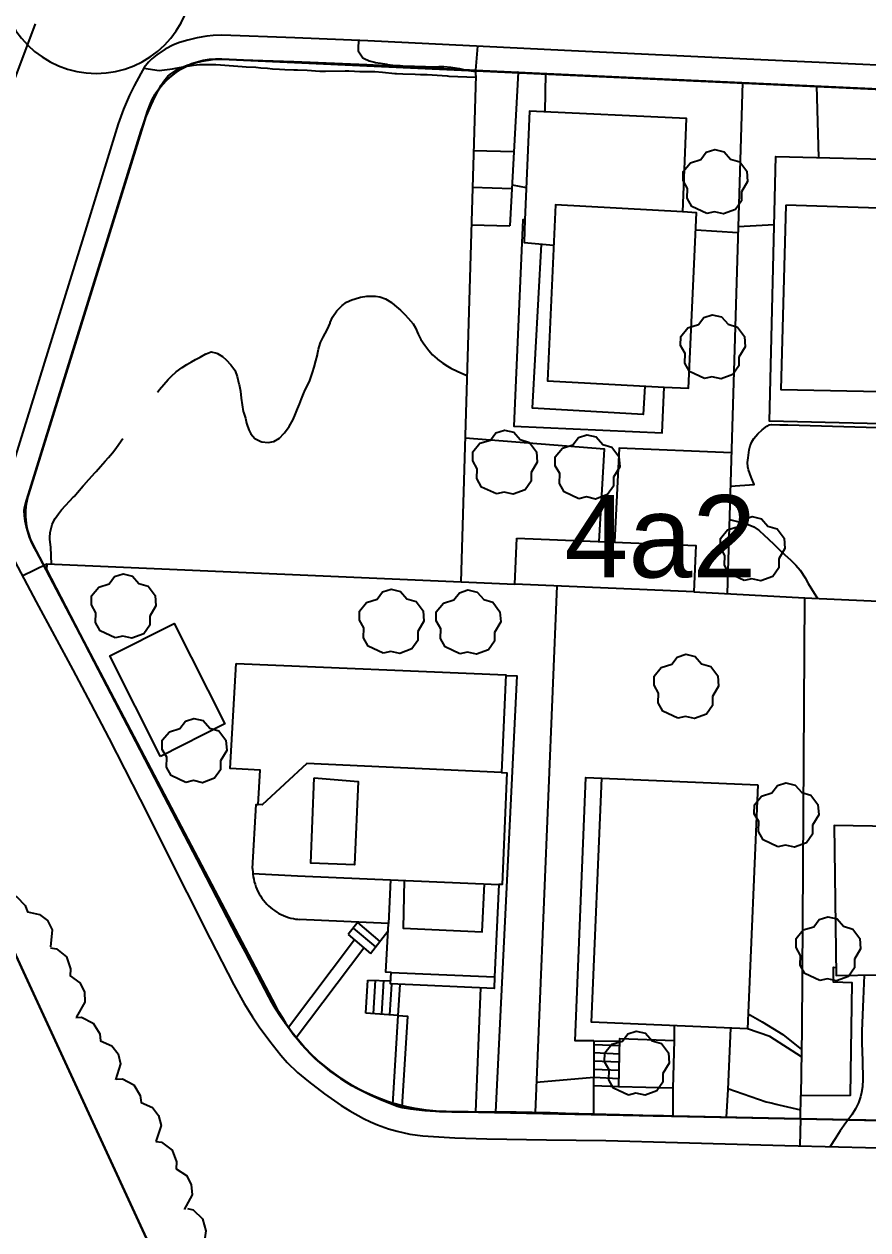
# Model space of a CAD drawing. Extents: x 483350 to 484165, y 4631134 to 4631561.
# Drawn here: x 483890.3 to 483941.6, y 4631381.8 to 4631455.1 of the extents above; entities that cross this region are included whole.
import ezdxf

# ---------------------------------------------------------------- set-up
doc = ezdxf.new("R2010")
doc.units = 0
doc.header["$MEASUREMENT"] = 0
for name, color, linetype, plot in [('1000_corbes', 35, 'Continuous', False), ('1000_corbes mestres', 37, 'Continuous', False), ('_arees', 31, 'Continuous', False)]:
    doc.layers.add(name, color=color, linetype=linetype, plot=plot)
doc.layers.add('_POUM POLIGON', color=5, linetype='Continuous', lineweight=30)
for name, color, linetype in [('_txt claus 1000', 255, 'Continuous'), ('camins', 252, 'Continuous'), ('edificació', 252, 'Continuous'), ('illes', 252, 'Continuous'), ('parcel.les', 252, 'Continuous'), ('voreres', 252, 'Continuous')]:
    doc.layers.add(name, color=color, linetype=linetype)
doc.layers.add('vegetació_ boscos', color=7, linetype='Continuous', true_color=0x8bb078)
doc.layers.add('vegetació_arbres', color=7, linetype='Continuous', true_color=0x8bb078)
doc.styles.add('1000SW50', font='swissl.ttf', dxfattribs={"height": 5})

msp = doc.modelspace()

# ---------------------------------------------------------------- linework, layer by layer
at = {"layer": '1000_corbes', "flags": 128}
for points in [[(483910.624, 4631454.078), (483910.607, 4631453.614), (483910.614, 4631453.446), (483910.887, 4631453.034), (483910.964, 4631452.983), (483911.282, 4631452.834), (483911.602, 4631452.762), (483911.653, 4631452.75), (483911.968, 4631452.696), (483912.338, 4631452.635), (483912.391, 4631452.625), (483912.707, 4631452.585), (483913.1, 4631452.557), (483913.159, 4631452.554), (483913.506, 4631452.527), (483913.959, 4631452.51), (483914.017, 4631452.509), (483914.354, 4631452.501), (483914.692, 4631452.493), (483915.084, 4631452.487), (483915.498, 4631452.494), (483915.813, 4631452.492), (483916.228, 4631452.466), (483916.36, 4631452.444), (483916.757, 4631452.383), (483917.171, 4631452.284), (483917.753, 4631452.205)], [(483910.624, 4631454.078), (483910.607, 4631453.614), (483910.614, 4631453.446), (483910.887, 4631453.034), (483910.964, 4631452.983), (483911.282, 4631452.834), (483911.602, 4631452.762), (483911.653, 4631452.75), (483911.968, 4631452.696), (483912.338, 4631452.635), (483912.391, 4631452.625), (483912.707, 4631452.585), (483913.1, 4631452.557), (483913.159, 4631452.554), (483913.506, 4631452.527), (483913.959, 4631452.51), (483914.017, 4631452.509), (483914.354, 4631452.501), (483914.692, 4631452.493), (483915.084, 4631452.487), (483915.498, 4631452.494), (483915.813, 4631452.492), (483916.228, 4631452.466), (483916.36, 4631452.444), (483916.757, 4631452.383), (483917.171, 4631452.284), (483917.753, 4631452.205)], [(483897.594, 4631452.404), (483898.52, 4631452.25), (483899.335, 4631452.354), (483899.424, 4631452.376), (483899.974, 4631452.478), (483900.599, 4631452.583), (483900.978, 4631452.624), (483901.953, 4631452.623), (483902.25, 4631452.609), (483902.761, 4631452.563), (483903.567, 4631452.497), (483903.806, 4631452.486), (483904.384, 4631452.456), (483904.698, 4631452.423), (483905.101, 4631452.389), (483905.406, 4631452.356), (483905.828, 4631452.329), (483906.15, 4631452.308), (483906.695, 4631452.288), (483906.926, 4631452.287), (483907.506, 4631452.277), (483908.281, 4631452.222), (483908.612, 4631452.214), (483909.823, 4631452.241), (483910.046, 4631452.231), (483910.378, 4631452.212), (483910.708, 4631452.201), (483911.496, 4631452.198), (483911.613, 4631452.193), (483912.082, 4631452.158), (483912.835, 4631452.083), (483912.93, 4631452.078), (483913.324, 4631452.058), (483914.074, 4631452.03), (483914.393, 4631452.023), (483914.786, 4631452.02), (483916.018, 4631451.924), (483916.108, 4631451.916), (483917.742, 4631451.853)], [(483897.594, 4631452.404), (483898.52, 4631452.25), (483899.335, 4631452.354), (483899.424, 4631452.376), (483899.974, 4631452.478), (483900.599, 4631452.583), (483900.978, 4631452.624), (483901.953, 4631452.623), (483902.25, 4631452.609), (483902.761, 4631452.563), (483903.567, 4631452.497), (483903.806, 4631452.486), (483904.384, 4631452.456), (483904.698, 4631452.423), (483905.101, 4631452.389), (483905.406, 4631452.356), (483905.828, 4631452.329), (483906.15, 4631452.308), (483906.695, 4631452.288), (483906.926, 4631452.287), (483907.506, 4631452.277), (483908.281, 4631452.222), (483908.612, 4631452.214), (483909.823, 4631452.241), (483910.046, 4631452.231), (483910.378, 4631452.212), (483910.708, 4631452.201), (483911.496, 4631452.198), (483911.613, 4631452.193), (483912.082, 4631452.158), (483912.835, 4631452.083), (483912.93, 4631452.078), (483913.324, 4631452.058), (483914.074, 4631452.03), (483914.393, 4631452.023), (483914.786, 4631452.02), (483916.018, 4631451.924), (483916.108, 4631451.916), (483917.742, 4631451.853)], [(483919.953, 4631445.308), (483920.814, 4631445.154)], [(483919.953, 4631445.308), (483920.814, 4631445.154)], [(483933.684, 4631442.779), (483935.869, 4631442.908)], [(483933.684, 4631442.779), (483935.869, 4631442.908)], [(483933.151, 4631424.987), (483934.182, 4631424.732), (483934.634, 4631424.54), (483934.901, 4631424.353), (483934.95, 4631424.309), (483935.254, 4631424.033), (483935.503, 4631423.808), (483935.876, 4631423.46), (483936.027, 4631423.302), (483936.245, 4631423.084), (483936.497, 4631422.868), (483936.89, 4631422.509), (483937.127, 4631422.274), (483937.178, 4631422.22), (483937.44, 4631421.909), (483937.744, 4631421.449), (483937.929, 4631421.105), (483938.492, 4631420.193)], [(483933.151, 4631424.987), (483934.182, 4631424.732), (483934.634, 4631424.54), (483934.901, 4631424.353), (483934.95, 4631424.309), (483935.254, 4631424.033), (483935.503, 4631423.808), (483935.876, 4631423.46), (483936.027, 4631423.302), (483936.245, 4631423.084), (483936.497, 4631422.868), (483936.89, 4631422.509), (483937.127, 4631422.274), (483937.178, 4631422.22), (483937.44, 4631421.909), (483937.744, 4631421.449), (483937.929, 4631421.105), (483938.492, 4631420.193)], [(483933.061, 4631390.437), (483935.375, 4631389.617), (483935.686, 4631389.547), (483935.988, 4631389.477), (483936.163, 4631389.438), (483937.469, 4631389.131)], [(483933.061, 4631390.437), (483935.375, 4631389.617), (483935.686, 4631389.547), (483935.988, 4631389.477), (483936.163, 4631389.438), (483937.469, 4631389.131)]]:
    msp.add_lwpolyline(points, dxfattribs=at)
at = {"layer": '1000_corbes mestres', "flags": 128}
for points in [[(483908.895, 4631436.911), (483908.911, 4631436.959), (483909.056, 4631437.278), (483909.315, 4631437.653), (483909.354, 4631437.696), (483909.638, 4631437.984), (483909.895, 4631438.178), (483910.212, 4631438.326), (483910.415, 4631438.39), (483910.746, 4631438.48), (483911.122, 4631438.545), (483911.176, 4631438.553), (483911.65, 4631438.548), (483911.915, 4631438.504), (483912.271, 4631438.383), (483912.622, 4631438.166), (483912.665, 4631438.133), (483912.941, 4631437.908), (483913.175, 4631437.698), (483913.464, 4631437.421), (483913.637, 4631437.219), (483913.944, 4631436.876), (483914.094, 4631436.617), (483914.258, 4631436.246), (483914.414, 4631435.915), (483914.65, 4631435.573), (483914.843, 4631435.327), (483914.893, 4631435.252), (483915.115, 4631434.99), (483915.402, 4631434.735), (483915.442, 4631434.701), (483915.739, 4631434.485), (483916.025, 4631434.308), (483916.241, 4631434.184), (483916.627, 4631433.997), (483917.207, 4631433.733)], [(483908.895, 4631436.911), (483908.911, 4631436.959), (483909.056, 4631437.278), (483909.315, 4631437.653), (483909.354, 4631437.696), (483909.638, 4631437.984), (483909.895, 4631438.178), (483910.212, 4631438.326), (483910.415, 4631438.39), (483910.746, 4631438.48), (483911.122, 4631438.545), (483911.176, 4631438.553), (483911.65, 4631438.548), (483911.915, 4631438.504), (483912.271, 4631438.383), (483912.622, 4631438.166), (483912.665, 4631438.133), (483912.941, 4631437.908), (483913.175, 4631437.698), (483913.464, 4631437.421), (483913.637, 4631437.219), (483913.944, 4631436.876), (483914.094, 4631436.617), (483914.258, 4631436.246), (483914.414, 4631435.915), (483914.65, 4631435.573), (483914.843, 4631435.327), (483914.893, 4631435.252), (483915.115, 4631434.99), (483915.402, 4631434.735), (483915.442, 4631434.701), (483915.739, 4631434.485), (483916.025, 4631434.308), (483916.241, 4631434.184), (483916.627, 4631433.997), (483917.207, 4631433.733)], [(483898.41, 4631432.728), (483898.536, 4631432.882), (483898.803, 4631433.188), (483899.074, 4631433.482), (483899.262, 4631433.682), (483899.545, 4631433.96), (483899.909, 4631434.221), (483900.2, 4631434.407), (483900.481, 4631434.57), (483900.728, 4631434.703), (483901.012, 4631434.851), (483901.354, 4631435.043), (483901.374, 4631435.056), (483901.673, 4631435.171), (483902.016, 4631435.085), (483902.053, 4631435.072), (483902.36, 4631434.884), (483902.589, 4631434.678), (483902.867, 4631434.386), (483903.108, 4631434.059), (483903.133, 4631434.018), (483903.266, 4631433.672), (483903.362, 4631433.235), (483903.373, 4631433.175), (483903.454, 4631432.781), (483903.495, 4631432.352), (483903.627, 4631431.541), (483903.642, 4631431.496), (483903.763, 4631431.136), (483903.833, 4631430.829), (483903.844, 4631430.781), (483903.968, 4631430.429), (483904.077, 4631430.186), (483904.332, 4631429.9), (483904.698, 4631429.724), (483904.749, 4631429.71), (483905.133, 4631429.66), (483905.492, 4631429.73), (483905.826, 4631429.93), (483906.1, 4631430.205), (483906.136, 4631430.248), (483906.405, 4631430.628), (483906.648, 4631431.068), (483906.804, 4631431.396), (483906.929, 4631431.703), (483907.044, 4631431.992), (483907.165, 4631432.317), (483907.328, 4631432.722), (483907.348, 4631432.769), (483907.498, 4631433.094), (483907.644, 4631433.364), (483907.74, 4631433.614), (483907.83, 4631433.917), (483907.928, 4631434.244), (483908.038, 4631434.626), (483908.126, 4631434.978), (483908.135, 4631435.021), (483908.195, 4631435.324), (483908.288, 4631435.666), (483908.317, 4631435.737), (483908.471, 4631436.055), (483908.595, 4631436.273), (483908.744, 4631436.537), (483908.895, 4631436.911)], [(483898.41, 4631432.728), (483898.536, 4631432.882), (483898.803, 4631433.188), (483899.074, 4631433.482), (483899.262, 4631433.682), (483899.545, 4631433.96), (483899.909, 4631434.221), (483900.2, 4631434.407), (483900.481, 4631434.57), (483900.728, 4631434.703), (483901.012, 4631434.851), (483901.354, 4631435.043), (483901.374, 4631435.056), (483901.673, 4631435.171), (483902.016, 4631435.085), (483902.053, 4631435.072), (483902.36, 4631434.884), (483902.589, 4631434.678), (483902.867, 4631434.386), (483903.108, 4631434.059), (483903.133, 4631434.018), (483903.266, 4631433.672), (483903.362, 4631433.235), (483903.373, 4631433.175), (483903.454, 4631432.781), (483903.495, 4631432.352), (483903.627, 4631431.541), (483903.642, 4631431.496), (483903.763, 4631431.136), (483903.833, 4631430.829), (483903.844, 4631430.781), (483903.968, 4631430.429), (483904.077, 4631430.186), (483904.332, 4631429.9), (483904.698, 4631429.724), (483904.749, 4631429.71), (483905.133, 4631429.66), (483905.492, 4631429.73), (483905.826, 4631429.93), (483906.1, 4631430.205), (483906.136, 4631430.248), (483906.405, 4631430.628), (483906.648, 4631431.068), (483906.804, 4631431.396), (483906.929, 4631431.703), (483907.044, 4631431.992), (483907.165, 4631432.317), (483907.328, 4631432.722), (483907.348, 4631432.769), (483907.498, 4631433.094), (483907.644, 4631433.364), (483907.74, 4631433.614), (483907.83, 4631433.917), (483907.928, 4631434.244), (483908.038, 4631434.626), (483908.126, 4631434.978), (483908.135, 4631435.021), (483908.195, 4631435.324), (483908.288, 4631435.666), (483908.317, 4631435.737), (483908.471, 4631436.055), (483908.595, 4631436.273), (483908.744, 4631436.537), (483908.895, 4631436.911)], [(483891.979, 4631422.275), (483891.936, 4631423.304), (483891.886, 4631423.775), (483891.88, 4631423.885), (483891.9, 4631424.203), (483892.011, 4631424.687), (483892.032, 4631424.741), (483892.195, 4631425.047), (483892.398, 4631425.327), (483892.595, 4631425.578), (483892.83, 4631425.839), (483893.096, 4631426.114), (483893.303, 4631426.334), (483893.352, 4631426.386), (483893.561, 4631426.618), (483893.904, 4631427.026), (483893.94, 4631427.069), (483894.246, 4631427.415), (483894.637, 4631427.846), (483894.694, 4631427.91), (483894.96, 4631428.208), (483895.234, 4631428.519), (483895.441, 4631428.76), (483895.675, 4631429.034), (483895.88, 4631429.289), (483896.072, 4631429.559), (483896.316, 4631429.904)], [(483891.979, 4631422.275), (483891.936, 4631423.304), (483891.886, 4631423.775), (483891.88, 4631423.885), (483891.9, 4631424.203), (483892.011, 4631424.687), (483892.032, 4631424.741), (483892.195, 4631425.047), (483892.398, 4631425.327), (483892.595, 4631425.578), (483892.83, 4631425.839), (483893.096, 4631426.114), (483893.303, 4631426.334), (483893.352, 4631426.386), (483893.561, 4631426.618), (483893.904, 4631427.026), (483893.94, 4631427.069), (483894.246, 4631427.415), (483894.637, 4631427.846), (483894.694, 4631427.91), (483894.96, 4631428.208), (483895.234, 4631428.519), (483895.441, 4631428.76), (483895.675, 4631429.034), (483895.88, 4631429.289), (483896.072, 4631429.559), (483896.316, 4631429.904)], [(483921.427, 4631390.82), (483924.909, 4631391.117)], [(483921.427, 4631390.82), (483924.909, 4631391.117)]]:
    msp.add_lwpolyline(points, dxfattribs=at)
at = {"layer": '_arees'}
msp.add_lwpolyline([(483894.692, 4631463.821, 1), (483894.692, 4631452.079, 1)], format="xyb", close=True, dxfattribs=at)
at = {"layer": '_POUM POLIGON'}
for p, q in [((483902.32, 4631452.95), (484007.004, 4631448.142)), ((483890.578, 4631426.509), (483897.817, 4631449.791)), ((483905.576, 4631395.441), (483890.856, 4631423.461)), ((483995.09, 4631387.41), (483915.951, 4631389.024))]:
    msp.add_line(p, q, dxfattribs=at)
at = {"layer": '_POUM POLIGON', "linetype": 'Continuous'}
msp.add_lwpolyline([(483853.824, 4631376.704), (483864.861, 4631389.282), (483881.889, 4631409.406), (483884.973, 4631408.967), (483901.241, 4631373.773)], dxfattribs=at)
at = {"layer": '_POUM POLIGON'}
for centre, radius, start, end in [((483902.114, 4631448.455), 4.5, 87.37015, 162.72786), ((483894.397, 4631425.322), 4, 162.72786, 207.71424), ((483916.199, 4631401.022), 12, 207.71424, 268.81394)]:
    msp.add_arc(centre, radius, start, end, dxfattribs=at)
at = {"layer": 'camins', "flags": 128}
msp.add_lwpolyline([(483941.338, 4631397.309), (483941.278, 4631395.85), (483941.199, 4631393.94), (483941.195, 4631393.209), (483941.24, 4631392.105), (483941.262, 4631391.002), (483941.234, 4631390.535), (483941.182, 4631390.185), (483941.122, 4631389.926), (483940.994, 4631389.547), (483940.813, 4631389.184), (483940.586, 4631388.836), (483940.227, 4631388.348), (483939.88, 4631387.855), (483939.574, 4631387.376), (483939.269, 4631386.898)], dxfattribs=at)
msp.add_lwpolyline([(483941.338, 4631397.309), (483941.278, 4631395.85), (483941.199, 4631393.94), (483941.195, 4631393.209), (483941.24, 4631392.105), (483941.262, 4631391.002), (483941.234, 4631390.535), (483941.182, 4631390.185), (483941.122, 4631389.926), (483940.994, 4631389.547), (483940.813, 4631389.184), (483940.586, 4631388.836), (483940.227, 4631388.348), (483939.88, 4631387.855), (483939.574, 4631387.376), (483939.269, 4631386.898)], dxfattribs=at)
at = {"layer": 'edificació', "flags": 128}
for points in [[(483920.735, 4631443.191), (483920.615, 4631443.194), (483920.063, 4631430.651), (483929.063, 4631430.255), (483929.185, 4631433.021), (483930.666, 4631432.956), (483931.158, 4631443.616), (483930.32, 4631443.663), (483930.553, 4631449.334), (483921.002, 4631449.796), (483920.735, 4631443.191)], [(483920.735, 4631443.191), (483920.615, 4631443.194), (483920.063, 4631430.651), (483929.063, 4631430.255), (483929.185, 4631433.021), (483930.666, 4631432.956), (483931.158, 4631443.616), (483930.32, 4631443.663), (483930.553, 4631449.334), (483921.002, 4631449.796), (483920.735, 4631443.191)], [(483947.74, 4631443.663), (483947.441, 4631430.681), (483935.594, 4631430.954), (483935.964, 4631447.027), (483943.354, 4631446.857), (483943.301, 4631444.571), (483945.494, 4631444.52), (483945.475, 4631443.716), (483947.74, 4631443.663)], [(483947.74, 4631443.663), (483947.441, 4631430.681), (483935.594, 4631430.954), (483935.964, 4631447.027), (483943.354, 4631446.857), (483943.301, 4631444.571), (483945.494, 4631444.52), (483945.475, 4631443.716), (483947.74, 4631443.663)], [(483930.32, 4631443.663), (483922.581, 4631444.097), (483922.097, 4631433.398), (483929.185, 4631433.021)], [(483930.32, 4631443.663), (483922.581, 4631444.097), (483922.097, 4631433.398), (483929.185, 4631433.021)], [(483936.581, 4631444.068), (483936.268, 4631432.882), (483943.304, 4631432.742), (483943.36, 4631434.721), (483945.106, 4631434.626), (483945.359, 4631443.79), (483936.581, 4631444.068)], [(483936.581, 4631444.068), (483936.268, 4631432.882), (483943.304, 4631432.742), (483943.36, 4631434.721), (483945.106, 4631434.626), (483945.359, 4631443.79), (483936.581, 4631444.068)], [(483920.735, 4631443.191), (483920.681, 4631441.809), (483922.47, 4631441.652)], [(483920.735, 4631443.191), (483920.681, 4631441.809), (483922.47, 4631441.652)], [(483928.005, 4631433.084), (483927.91, 4631431.369), (483921.186, 4631431.74), (483921.736, 4631441.716)], [(483928.005, 4631433.084), (483927.91, 4631431.369), (483921.186, 4631431.74), (483921.736, 4631441.716)], [(483904.197, 4631403.792), (483904.405, 4631407.68), (483904.528, 4631407.673), (483904.646, 4631409.753), (483902.832, 4631409.856), (483903.194, 4631416.232)], [(483904.197, 4631403.792), (483904.405, 4631407.68), (483904.528, 4631407.673), (483904.646, 4631409.753), (483902.832, 4631409.856), (483903.194, 4631416.232)], [(483903.194, 4631416.232), (483919.568, 4631415.542), (483919.319, 4631409.622), (483919.641, 4631409.608), (483919.346, 4631402.815), (483919.153, 4631402.823), (483918.893, 4631397.213), (483918.867, 4631396.503), (483912.571, 4631396.778), (483912.602, 4631397.482), (483912.284, 4631397.496), (483912.439, 4631400.457), (483907.028, 4631400.697)], [(483903.194, 4631416.232), (483919.568, 4631415.542), (483919.319, 4631409.622), (483919.641, 4631409.608), (483919.346, 4631402.815), (483919.153, 4631402.823), (483918.893, 4631397.213), (483918.867, 4631396.503), (483912.571, 4631396.778), (483912.602, 4631397.482), (483912.284, 4631397.496), (483912.439, 4631400.457), (483907.028, 4631400.697)], [(483919.319, 4631409.622), (483907.488, 4631410.161), (483904.773, 4631407.648), (483904.528, 4631407.673)], [(483919.319, 4631409.622), (483907.488, 4631410.161), (483904.773, 4631407.648), (483904.528, 4631407.673)], [(483907.928, 4631409.296), (483910.603, 4631409.08), (483910.38, 4631404.021), (483907.739, 4631404.119), (483907.928, 4631409.296)], [(483907.928, 4631409.296), (483910.603, 4631409.08), (483910.38, 4631404.021), (483907.739, 4631404.119), (483907.928, 4631409.296)], [(483934.879, 4631408.877), (483934.244, 4631394.047), (483924.777, 4631394.452), (483925.412, 4631409.282), (483934.879, 4631408.877)], [(483934.879, 4631408.877), (483934.244, 4631394.047), (483924.777, 4631394.452), (483925.412, 4631409.282), (483934.879, 4631408.877)], [(483942.995, 4631406.609), (483943.005, 4631406.339), (483939.507, 4631406.402), (483939.644, 4631397.284), (483944.855, 4631397.362), (483944.85, 4631397.71), (483950.266, 4631397.788), (483950.219, 4631401.034), (483950.867, 4631401.043), (483950.786, 4631406.847), (483942.995, 4631406.609)], [(483942.995, 4631406.609), (483943.005, 4631406.339), (483939.507, 4631406.402), (483939.644, 4631397.284), (483944.855, 4631397.362), (483944.85, 4631397.71), (483950.266, 4631397.788), (483950.219, 4631401.034), (483950.867, 4631401.043), (483950.786, 4631406.847), (483942.995, 4631406.609)], [(483904.197, 4631403.792), (483904.208, 4631403.523), (483904.214, 4631403.441), (483904.234, 4631403.286), (483904.262, 4631403.133), (483904.298, 4631402.981), (483904.341, 4631402.831), (483904.392, 4631402.684), (483904.45, 4631402.539), (483904.516, 4631402.397), (483904.589, 4631402.259), (483904.669, 4631402.125), (483904.755, 4631401.995), (483904.848, 4631401.869), (483904.948, 4631401.749), (483905.053, 4631401.633), (483905.164, 4631401.523)], [(483904.197, 4631403.792), (483904.208, 4631403.523), (483904.214, 4631403.441), (483904.234, 4631403.286), (483904.262, 4631403.133), (483904.298, 4631402.981), (483904.341, 4631402.831), (483904.392, 4631402.684), (483904.45, 4631402.539), (483904.516, 4631402.397), (483904.589, 4631402.259), (483904.669, 4631402.125), (483904.755, 4631401.995), (483904.848, 4631401.869), (483904.948, 4631401.749), (483905.053, 4631401.633), (483905.164, 4631401.523)], [(483904.211, 4631403.478), (483906.912, 4631403.349), (483919.153, 4631402.823)], [(483904.211, 4631403.478), (483906.912, 4631403.349), (483919.153, 4631402.823)], [(483912.578, 4631403.106), (483912.439, 4631400.457)], [(483912.578, 4631403.106), (483912.439, 4631400.457)], [(483913.407, 4631403.07), (483913.344, 4631400.16), (483918.137, 4631399.952), (483918.278, 4631402.861)], [(483913.407, 4631403.07), (483913.344, 4631400.16), (483918.137, 4631399.952), (483918.278, 4631402.861)], [(483905.164, 4631401.523), (483905.281, 4631401.419), (483905.402, 4631401.321), (483905.529, 4631401.229), (483905.659, 4631401.143), (483905.794, 4631401.065), (483905.933, 4631400.993), (483906.075, 4631400.929), (483906.221, 4631400.872), (483906.368, 4631400.822), (483906.519, 4631400.78), (483906.671, 4631400.746), (483906.824, 4631400.72), (483906.92, 4631400.708), (483907.028, 4631400.697)], [(483905.164, 4631401.523), (483905.281, 4631401.419), (483905.402, 4631401.321), (483905.529, 4631401.229), (483905.659, 4631401.143), (483905.794, 4631401.065), (483905.933, 4631400.993), (483906.075, 4631400.929), (483906.221, 4631400.872), (483906.368, 4631400.822), (483906.519, 4631400.78), (483906.671, 4631400.746), (483906.824, 4631400.72), (483906.92, 4631400.708), (483907.028, 4631400.697)], [(483912.602, 4631397.482), (483918.893, 4631397.213)], [(483912.602, 4631397.482), (483918.893, 4631397.213)]]:
    msp.add_lwpolyline(points, dxfattribs=at)
at = {"layer": 'illes', "flags": 128}
for points in [[(483953.364, 4631388.27), (483937.459, 4631388.592), (483933.606, 4631388.669), (483929.773, 4631388.746), (483929.15, 4631388.759), (483928.53, 4631388.773), (483927.296, 4631388.804), (483924.84, 4631388.872), (483923.202, 4631388.919), (483922.262, 4631388.944), (483921.181, 4631388.972), (483920.208, 4631388.988), (483919.233, 4631388.994), (483917.282, 4631389.003), (483916.294, 4631389.015), (483915.307, 4631389.047), (483914.65, 4631389.091), (483913.778, 4631389.194), (483913.282, 4631389.282), (483912.969, 4631389.364), (483912.665, 4631389.474), (483912.067, 4631389.727), (483911.366, 4631390.028), (483910.677, 4631390.357), (483910.198, 4631390.625), (483909.738, 4631390.918), (483908.849, 4631391.564), (483908.217, 4631392.076), (483907.625, 4631392.628), (483907.257, 4631393.026), (483906.58, 4631393.856), (483905.956, 4631394.718), (483905.571, 4631395.316), (483905.367, 4631395.652), (483905.174, 4631395.994), (483904.464, 4631397.347), (483903.755, 4631398.7), (483903.284, 4631399.604), (483901.065, 4631403.873), (483898.847, 4631408.142), (483897.367, 4631410.988), (483894.574, 4631416.358), (483891.671, 4631421.939), (483890.868, 4631423.414), (483890.743, 4631423.677), (483890.648, 4631423.92), (483890.47, 4631424.514), (483890.388, 4631424.885), (483890.34, 4631425.219), (483890.329, 4631425.531), (483890.341, 4631425.671), (483890.398, 4631425.931), (483891.883, 4631430.715), (483893.387, 4631435.556), (483895.396, 4631442.072), (483897.397, 4631448.557), (483897.685, 4631449.367), (483898.03, 4631450.154), (483898.286, 4631450.675), (483898.65, 4631451.366), (483898.798, 4631451.607), (483898.956, 4631451.804), (483899.054, 4631451.903), (483899.236, 4631452.056), (483899.599, 4631452.297), (483899.98, 4631452.488), (483900.22, 4631452.58), (483900.624, 4631452.698), (483901.13, 4631452.817), (483901.629, 4631452.908), (483901.907, 4631452.94), (483902.319, 4631452.95), (483906.703, 4631452.797), (483911.126, 4631452.611), (483917.755, 4631452.285), (483920.32, 4631452.158), (483920.294, 4631452.159), (483944.887, 4631451.029)], [(483953.364, 4631388.27), (483937.459, 4631388.592), (483933.606, 4631388.669), (483929.773, 4631388.746), (483929.15, 4631388.759), (483928.53, 4631388.773), (483927.296, 4631388.804), (483924.84, 4631388.872), (483923.202, 4631388.919), (483922.262, 4631388.944), (483921.181, 4631388.972), (483920.208, 4631388.988), (483919.233, 4631388.994), (483917.282, 4631389.003), (483916.294, 4631389.015), (483915.307, 4631389.047), (483914.65, 4631389.091), (483913.778, 4631389.194), (483913.282, 4631389.282), (483912.969, 4631389.364), (483912.665, 4631389.474), (483912.067, 4631389.727), (483911.366, 4631390.028), (483910.677, 4631390.357), (483910.198, 4631390.625), (483909.738, 4631390.918), (483908.849, 4631391.564), (483908.217, 4631392.076), (483907.625, 4631392.628), (483907.257, 4631393.026), (483906.58, 4631393.856), (483905.956, 4631394.718), (483905.571, 4631395.316), (483905.367, 4631395.652), (483905.174, 4631395.994), (483904.464, 4631397.347), (483903.755, 4631398.7), (483903.284, 4631399.604), (483901.065, 4631403.873), (483898.847, 4631408.142), (483897.367, 4631410.988), (483894.574, 4631416.358), (483891.671, 4631421.939), (483890.868, 4631423.414), (483890.743, 4631423.677), (483890.648, 4631423.92), (483890.47, 4631424.514), (483890.388, 4631424.885), (483890.34, 4631425.219), (483890.329, 4631425.531), (483890.341, 4631425.671), (483890.398, 4631425.931), (483891.883, 4631430.715), (483893.387, 4631435.556), (483895.396, 4631442.072), (483897.397, 4631448.557), (483897.685, 4631449.367), (483898.03, 4631450.154), (483898.286, 4631450.675), (483898.65, 4631451.366), (483898.798, 4631451.607), (483898.956, 4631451.804), (483899.054, 4631451.903), (483899.236, 4631452.056), (483899.599, 4631452.297), (483899.98, 4631452.488), (483900.22, 4631452.58), (483900.624, 4631452.698), (483901.13, 4631452.817), (483901.629, 4631452.908), (483901.907, 4631452.94), (483902.319, 4631452.95), (483906.703, 4631452.797), (483911.126, 4631452.611), (483917.755, 4631452.285), (483920.32, 4631452.158), (483920.294, 4631452.159), (483944.887, 4631451.029)], [(483842.568, 4631267.58), (483863.379, 4631252.139), (483867.313, 4631249.22), (483871.51, 4631260.727), (483877.062, 4631275.767), (483881.651, 4631288.226), (483888.081, 4631305.602), (483893.193, 4631319.967), (483896.775, 4631330.426), (483899.91, 4631341.091), (483903.777, 4631356.563), (483904.354, 4631358.782), (483901.872, 4631372.409), (483884.973, 4631408.967), (483881.889, 4631409.406), (483866.665, 4631391.414), (483864.861, 4631389.282), (483842.787, 4631364.125)], [(483842.568, 4631267.58), (483863.379, 4631252.139), (483867.313, 4631249.22), (483871.51, 4631260.727), (483877.062, 4631275.767), (483881.651, 4631288.226), (483888.081, 4631305.602), (483893.193, 4631319.967), (483896.775, 4631330.426), (483899.91, 4631341.091), (483903.777, 4631356.563), (483904.354, 4631358.782), (483901.872, 4631372.409), (483884.973, 4631408.967), (483881.889, 4631409.406), (483866.665, 4631391.414), (483864.861, 4631389.282), (483842.787, 4631364.125)]]:
    msp.add_lwpolyline(points, dxfattribs=at)
at = {"layer": 'parcel.les', "flags": 128}
for points in [[(483917.745, 4631451.944), (483916.836, 4631421.198)], [(483917.745, 4631451.944), (483916.836, 4631421.198)], [(483917.745, 4631451.944), (483917.755, 4631452.285), (483920.32, 4631452.158), (483919.819, 4631442.816)], [(483917.745, 4631451.944), (483917.755, 4631452.285), (483920.32, 4631452.158), (483919.819, 4631442.816)], [(483920.294, 4631452.159), (483944.887, 4631451.029), (483945.058, 4631451.023)], [(483920.294, 4631452.159), (483944.887, 4631451.029), (483945.058, 4631451.023)], [(483921.983, 4631452.081), (483921.939, 4631449.751)], [(483921.983, 4631452.081), (483921.939, 4631449.751)], [(483933.947, 4631451.532), (483933.016, 4631420.488)], [(483933.947, 4631451.532), (483933.016, 4631420.488)], [(483938.447, 4631451.325), (483938.567, 4631446.967)], [(483938.447, 4631451.325), (483938.567, 4631446.967)], [(483917.61, 4631447.391), (483920.061, 4631447.328)], [(483917.61, 4631447.391), (483920.061, 4631447.328)], [(483917.544, 4631445.164), (483919.941, 4631445.088)], [(483917.544, 4631445.164), (483919.941, 4631445.088)], [(483917.477, 4631442.891), (483919.819, 4631442.816)], [(483917.477, 4631442.891), (483919.819, 4631442.816)], [(483933.673, 4631442.391), (483931.109, 4631442.552)], [(483933.673, 4631442.391), (483931.109, 4631442.552)], [(483920.249, 4631423.862), (483931.107, 4631423.407), (483930.981, 4631420.601), (483920.123, 4631421.056), (483920.249, 4631423.862)], [(483920.249, 4631423.862), (483931.107, 4631423.407), (483930.981, 4631420.601), (483920.123, 4631421.056), (483920.249, 4631423.862)], [(483891.694, 4631422.287), (483891.671, 4631421.939), (483894.574, 4631416.358), (483897.367, 4631410.988), (483898.847, 4631408.142), (483901.065, 4631403.873), (483903.284, 4631399.604), (483903.755, 4631398.7), (483904.464, 4631397.347), (483905.174, 4631395.994), (483905.367, 4631395.652), (483905.571, 4631395.316), (483905.956, 4631394.718), (483906.58, 4631393.856), (483907.257, 4631393.026), (483907.625, 4631392.628), (483908.217, 4631392.076), (483908.849, 4631391.564), (483909.738, 4631390.918), (483910.198, 4631390.625), (483910.677, 4631390.357), (483911.366, 4631390.028), (483912.067, 4631389.727), (483912.665, 4631389.474), (483912.969, 4631389.364), (483913.282, 4631389.282), (483913.778, 4631389.194), (483914.65, 4631389.091), (483915.307, 4631389.047), (483916.294, 4631389.015), (483917.282, 4631389.003), (483919.233, 4631388.994), (483920.208, 4631388.988), (483921.181, 4631388.972), (483922.262, 4631388.944), (483923.202, 4631388.919), (483924.84, 4631388.872), (483927.296, 4631388.804), (483928.53, 4631388.773), (483929.15, 4631388.759), (483929.773, 4631388.746), (483933.606, 4631388.669), (483937.459, 4631388.592), (483937.484, 4631390.002)], [(483891.694, 4631422.287), (483891.671, 4631421.939), (483894.574, 4631416.358), (483897.367, 4631410.988), (483898.847, 4631408.142), (483901.065, 4631403.873), (483903.284, 4631399.604), (483903.755, 4631398.7), (483904.464, 4631397.347), (483905.174, 4631395.994), (483905.367, 4631395.652), (483905.571, 4631395.316), (483905.956, 4631394.718), (483906.58, 4631393.856), (483907.257, 4631393.026), (483907.625, 4631392.628), (483908.217, 4631392.076), (483908.849, 4631391.564), (483909.738, 4631390.918), (483910.198, 4631390.625), (483910.677, 4631390.357), (483911.366, 4631390.028), (483912.067, 4631389.727), (483912.665, 4631389.474), (483912.969, 4631389.364), (483913.282, 4631389.282), (483913.778, 4631389.194), (483914.65, 4631389.091), (483915.307, 4631389.047), (483916.294, 4631389.015), (483917.282, 4631389.003), (483919.233, 4631388.994), (483920.208, 4631388.988), (483921.181, 4631388.972), (483922.262, 4631388.944), (483923.202, 4631388.919), (483924.84, 4631388.872), (483927.296, 4631388.804), (483928.53, 4631388.773), (483929.15, 4631388.759), (483929.773, 4631388.746), (483933.606, 4631388.669), (483937.459, 4631388.592), (483937.484, 4631390.002)], [(483891.694, 4631422.287), (483920.123, 4631421.056)], [(483891.694, 4631422.287), (483920.123, 4631421.056)], [(483922.674, 4631420.949), (483921.35, 4631388.968)], [(483922.674, 4631420.949), (483921.35, 4631388.968)], [(483930.981, 4631420.601), (483937.719, 4631420.228), (483937.554, 4631394.027), (483937.484, 4631390.002), (483940.513, 4631390.027), (483940.6, 4631396.836), (483939.47, 4631396.89), (483939.478, 4631397.794), (483939.636, 4631397.784)], [(483930.981, 4631420.601), (483937.719, 4631420.228), (483937.554, 4631394.027), (483937.484, 4631390.002), (483940.513, 4631390.027), (483940.6, 4631396.836), (483939.47, 4631396.89), (483939.478, 4631397.794), (483939.636, 4631397.784)], [(483937.719, 4631420.228), (483949.414, 4631419.702)], [(483937.719, 4631420.228), (483949.414, 4631419.702)], [(483898.594, 4631410.599), (483895.517, 4631416.701), (483899.427, 4631418.673), (483902.504, 4631412.571), (483898.594, 4631410.599)], [(483898.594, 4631410.599), (483895.517, 4631416.701), (483899.427, 4631418.673), (483902.504, 4631412.571), (483898.594, 4631410.599)], [(483901.872, 4631372.409), (483884.973, 4631408.967), (483881.889, 4631409.406), (483866.665, 4631391.414)], [(483901.872, 4631372.409), (483884.973, 4631408.967), (483881.889, 4631409.406), (483866.665, 4631391.414)], [(483910.59, 4631400.539), (483909.995, 4631399.781)], [(483910.59, 4631400.539), (483909.995, 4631399.781)], [(483910.304, 4631400.175), (483911.66, 4631399.027)], [(483910.304, 4631400.175), (483911.66, 4631399.027)], [(483910.562, 4631400.504), (483911.918, 4631399.357)], [(483910.562, 4631400.504), (483911.918, 4631399.357)], [(483911.351, 4631398.634), (483912.414, 4631399.989)], [(483911.351, 4631398.634), (483912.414, 4631399.989)], [(483909.995, 4631399.781), (483911.351, 4631398.634)], [(483909.995, 4631399.781), (483911.351, 4631398.634)], [(483911.077, 4631394.993), (483911.202, 4631397.013)], [(483911.077, 4631394.993), (483911.202, 4631397.013)], [(483911.202, 4631397.013), (483912.58, 4631396.973)], [(483911.202, 4631397.013), (483912.58, 4631396.973)], [(483911.541, 4631394.964), (483911.666, 4631397)], [(483911.541, 4631394.964), (483911.666, 4631397)], [(483912.04, 4631394.933), (483912.167, 4631396.985)], [(483912.04, 4631394.933), (483912.167, 4631396.985)], [(483912.538, 4631394.902), (483912.654, 4631396.774)], [(483912.538, 4631394.902), (483912.654, 4631396.774)], [(483913.037, 4631394.871), (483913.153, 4631396.753)], [(483913.037, 4631394.871), (483913.153, 4631396.753)], [(483917.747, 4631389.001), (483918.062, 4631396.538)], [(483917.747, 4631389.001), (483918.062, 4631396.538)], [(483912.708, 4631389.458), (483913.037, 4631394.871), (483911.077, 4631394.993)], [(483912.708, 4631389.458), (483913.037, 4631394.871), (483911.077, 4631394.993)], [(483934.283, 4631394.955), (483935.14, 4631394.481), (483936.405, 4631393.715), (483937.533, 4631392.804)], [(483934.283, 4631394.955), (483935.14, 4631394.481), (483936.405, 4631393.715), (483937.533, 4631392.804)], [(483929.795, 4631394.237), (483929.796, 4631393.352)], [(483929.795, 4631394.237), (483929.796, 4631393.352)], [(483933.208, 4631394.091), (483933.058, 4631390.361)], [(483933.208, 4631394.091), (483933.058, 4631390.361)], [(483937.525, 4631392.347), (483935.614, 4631393.593), (483934.244, 4631394.047)], [(483937.525, 4631392.347), (483935.614, 4631393.593), (483934.244, 4631394.047)], [(483924.914, 4631393.331), (483924.903, 4631388.87)], [(483924.914, 4631393.331), (483924.903, 4631388.87)], [(483924.914, 4631393.331), (483926.493, 4631393.311)], [(483924.914, 4631393.331), (483926.493, 4631393.311)], [(483929.796, 4631393.352), (483929.724, 4631390.45), (483926.432, 4631390.524), (483926.496, 4631393.461), (483929.796, 4631393.352)], [(483929.796, 4631393.352), (483929.724, 4631390.45), (483926.432, 4631390.524), (483926.496, 4631393.461), (483929.796, 4631393.352)], [(483926.476, 4631392.521), (483924.912, 4631392.587)], [(483926.476, 4631392.521), (483924.912, 4631392.587)], [(483926.486, 4631393.021), (483924.913, 4631393.086)], [(483926.486, 4631393.021), (483924.913, 4631393.086)], [(483926.465, 4631392.022), (483924.911, 4631392.088)], [(483926.465, 4631392.022), (483924.911, 4631392.088)], [(483926.443, 4631391.023), (483924.908, 4631391.088)], [(483926.443, 4631391.023), (483924.908, 4631391.088)], [(483926.454, 4631391.522), (483924.91, 4631391.588)], [(483926.454, 4631391.522), (483924.91, 4631391.588)], [(483926.432, 4631390.524), (483924.907, 4631390.588)], [(483926.432, 4631390.524), (483924.907, 4631390.588)], [(483929.724, 4631390.45), (483929.723, 4631388.747)], [(483929.724, 4631390.45), (483929.723, 4631388.747)]]:
    msp.add_lwpolyline(points, dxfattribs=at)
at = {"layer": 'vegetació_ boscos', "flags": 128}
for points in [[(483888.741, 4631402.196), (483889.086, 4631402.294), (483889.853, 4631402.096), (483890.379, 4631401.547), (483890.525, 4631401.149), (483891.255, 4631401.005), (483891.732, 4631400.622), (483892.013, 4631400.059), (483891.924, 4631399.04)], [(483888.741, 4631402.196), (483889.086, 4631402.294), (483889.853, 4631402.096), (483890.379, 4631401.547), (483890.525, 4631401.149), (483891.255, 4631401.005), (483891.732, 4631400.622), (483892.013, 4631400.059), (483891.924, 4631399.04)], [(483891.922, 4631398.971), (483892.276, 4631398.916), (483892.891, 4631398.416), (483893.139, 4631397.697), (483893.105, 4631397.274), (483893.708, 4631396.838), (483893.982, 4631396.291), (483894.002, 4631395.662), (483893.495, 4631394.774)], [(483891.922, 4631398.971), (483892.276, 4631398.916), (483892.891, 4631398.416), (483893.139, 4631397.697), (483893.105, 4631397.274), (483893.708, 4631396.838), (483893.982, 4631396.291), (483894.002, 4631395.662), (483893.495, 4631394.774)], [(483893.451, 4631394.732), (483893.809, 4631394.751), (483894.514, 4631394.39), (483894.906, 4631393.739), (483894.961, 4631393.318), (483895.641, 4631393.017), (483896.023, 4631392.539), (483896.173, 4631391.928), (483895.862, 4631390.954)], [(483893.451, 4631394.732), (483893.809, 4631394.751), (483894.514, 4631394.39), (483894.906, 4631393.739), (483894.961, 4631393.318), (483895.641, 4631393.017), (483896.023, 4631392.539), (483896.173, 4631391.928), (483895.862, 4631390.954)], [(483895.926, 4631391), (483896.284, 4631391.017), (483896.987, 4631390.652), (483897.375, 4631389.998), (483897.427, 4631389.577), (483898.106, 4631389.272), (483898.485, 4631388.791), (483898.631, 4631388.179), (483898.315, 4631387.207)], [(483895.926, 4631391), (483896.284, 4631391.017), (483896.987, 4631390.652), (483897.375, 4631389.998), (483897.427, 4631389.577), (483898.106, 4631389.272), (483898.485, 4631388.791), (483898.631, 4631388.179), (483898.315, 4631387.207)], [(483898.31, 4631387.205), (483898.666, 4631387.163), (483899.3, 4631386.687), (483899.575, 4631385.978), (483899.558, 4631385.555), (483900.177, 4631385.142), (483900.471, 4631384.606), (483900.516, 4631383.978), (483900.044, 4631383.071)], [(483898.31, 4631387.205), (483898.666, 4631387.163), (483899.3, 4631386.687), (483899.575, 4631385.978), (483899.558, 4631385.555), (483900.177, 4631385.142), (483900.471, 4631384.606), (483900.516, 4631383.978), (483900.044, 4631383.071)], [(483900.238, 4631383.143), (483900.587, 4631383.06), (483901.16, 4631382.513), (483901.351, 4631381.777), (483901.284, 4631381.358), (483901.851, 4631380.876), (483902.081, 4631380.309), (483902.051, 4631379.681), (483901.476, 4631378.835)], [(483900.238, 4631383.143), (483900.587, 4631383.06), (483901.16, 4631382.513), (483901.351, 4631381.777), (483901.284, 4631381.358), (483901.851, 4631380.876), (483902.081, 4631380.309), (483902.051, 4631379.681), (483901.476, 4631378.835)]]:
    msp.add_lwpolyline(points, dxfattribs=at)
at = {"layer": 'vegetació_arbres', "flags": 128}
for points in [[(483931.784, 4631443.569), (483930.876, 4631443.993), (483930.594, 4631444.501), (483930.616, 4631445.099), (483930.34, 4631445.579), (483930.348, 4631446.127), (483930.78, 4631446.649), (483931.42, 4631446.847), (483931.748, 4631447.287), (483932.264, 4631447.453), (483932.832, 4631447.323), (483933.224, 4631446.869), (483933.786, 4631446.703), (483934.212, 4631446.135), (483934.26, 4631445.509), (483933.884, 4631444.879), (483933.884, 4631444.343), (483933.52, 4631443.823), (483932.796, 4631443.555), (483932.242, 4631443.679), (483931.784, 4631443.569)], [(483931.784, 4631443.569), (483930.876, 4631443.993), (483930.594, 4631444.501), (483930.616, 4631445.099), (483930.34, 4631445.579), (483930.348, 4631446.127), (483930.78, 4631446.649), (483931.42, 4631446.847), (483931.748, 4631447.287), (483932.264, 4631447.453), (483932.832, 4631447.323), (483933.224, 4631446.869), (483933.786, 4631446.703), (483934.212, 4631446.135), (483934.26, 4631445.509), (483933.884, 4631444.879), (483933.884, 4631444.343), (483933.52, 4631443.823), (483932.796, 4631443.555), (483932.242, 4631443.679), (483931.784, 4631443.569)], [(483931.631, 4631433.542), (483930.723, 4631433.966), (483930.441, 4631434.474), (483930.463, 4631435.072), (483930.187, 4631435.552), (483930.195, 4631436.1), (483930.627, 4631436.622), (483931.267, 4631436.82), (483931.595, 4631437.26), (483932.111, 4631437.426), (483932.679, 4631437.296), (483933.071, 4631436.842), (483933.633, 4631436.676), (483934.059, 4631436.108), (483934.107, 4631435.482), (483933.731, 4631434.852), (483933.731, 4631434.316), (483933.367, 4631433.796), (483932.643, 4631433.528), (483932.089, 4631433.652), (483931.631, 4631433.542)], [(483931.631, 4631433.542), (483930.723, 4631433.966), (483930.441, 4631434.474), (483930.463, 4631435.072), (483930.187, 4631435.552), (483930.195, 4631436.1), (483930.627, 4631436.622), (483931.267, 4631436.82), (483931.595, 4631437.26), (483932.111, 4631437.426), (483932.679, 4631437.296), (483933.071, 4631436.842), (483933.633, 4631436.676), (483934.059, 4631436.108), (483934.107, 4631435.482), (483933.731, 4631434.852), (483933.731, 4631434.316), (483933.367, 4631433.796), (483932.643, 4631433.528), (483932.089, 4631433.652), (483931.631, 4631433.542)], [(483919.008, 4631426.535), (483918.1, 4631426.959), (483917.818, 4631427.467), (483917.84, 4631428.065), (483917.564, 4631428.545), (483917.572, 4631429.093), (483918.004, 4631429.615), (483918.644, 4631429.813), (483918.972, 4631430.253), (483919.488, 4631430.419), (483920.056, 4631430.289), (483920.448, 4631429.835), (483921.01, 4631429.669), (483921.436, 4631429.101), (483921.484, 4631428.475), (483921.108, 4631427.845), (483921.108, 4631427.309), (483920.744, 4631426.789), (483920.02, 4631426.521), (483919.466, 4631426.645), (483919.008, 4631426.535)], [(483919.008, 4631426.535), (483918.1, 4631426.959), (483917.818, 4631427.467), (483917.84, 4631428.065), (483917.564, 4631428.545), (483917.572, 4631429.093), (483918.004, 4631429.615), (483918.644, 4631429.813), (483918.972, 4631430.253), (483919.488, 4631430.419), (483920.056, 4631430.289), (483920.448, 4631429.835), (483921.01, 4631429.669), (483921.436, 4631429.101), (483921.484, 4631428.475), (483921.108, 4631427.845), (483921.108, 4631427.309), (483920.744, 4631426.789), (483920.02, 4631426.521), (483919.466, 4631426.645), (483919.008, 4631426.535)], [(483924.015, 4631426.243), (483923.107, 4631426.667), (483922.825, 4631427.175), (483922.847, 4631427.773), (483922.571, 4631428.253), (483922.579, 4631428.801), (483923.011, 4631429.323), (483923.651, 4631429.521), (483923.979, 4631429.961), (483924.495, 4631430.127), (483925.063, 4631429.997), (483925.455, 4631429.543), (483926.017, 4631429.377), (483926.443, 4631428.809), (483926.491, 4631428.183), (483926.115, 4631427.553), (483926.115, 4631427.017), (483925.751, 4631426.497), (483925.027, 4631426.229), (483924.473, 4631426.353), (483924.015, 4631426.243)], [(483924.015, 4631426.243), (483923.107, 4631426.667), (483922.825, 4631427.175), (483922.847, 4631427.773), (483922.571, 4631428.253), (483922.579, 4631428.801), (483923.011, 4631429.323), (483923.651, 4631429.521), (483923.979, 4631429.961), (483924.495, 4631430.127), (483925.063, 4631429.997), (483925.455, 4631429.543), (483926.017, 4631429.377), (483926.443, 4631428.809), (483926.491, 4631428.183), (483926.115, 4631427.553), (483926.115, 4631427.017), (483925.751, 4631426.497), (483925.027, 4631426.229), (483924.473, 4631426.353), (483924.015, 4631426.243)], [(483934.049, 4631421.277), (483933.141, 4631421.701), (483932.859, 4631422.209), (483932.881, 4631422.807), (483932.605, 4631423.287), (483932.613, 4631423.835), (483933.045, 4631424.357), (483933.685, 4631424.555), (483934.013, 4631424.995), (483934.529, 4631425.161), (483935.097, 4631425.031), (483935.489, 4631424.577), (483936.051, 4631424.411), (483936.477, 4631423.843), (483936.525, 4631423.217), (483936.149, 4631422.587), (483936.149, 4631422.051), (483935.785, 4631421.531), (483935.061, 4631421.263), (483934.507, 4631421.387), (483934.049, 4631421.277)], [(483934.049, 4631421.277), (483933.141, 4631421.701), (483932.859, 4631422.209), (483932.881, 4631422.807), (483932.605, 4631423.287), (483932.613, 4631423.835), (483933.045, 4631424.357), (483933.685, 4631424.555), (483934.013, 4631424.995), (483934.529, 4631425.161), (483935.097, 4631425.031), (483935.489, 4631424.577), (483936.051, 4631424.411), (483936.477, 4631423.843), (483936.525, 4631423.217), (483936.149, 4631422.587), (483936.149, 4631422.051), (483935.785, 4631421.531), (483935.061, 4631421.263), (483934.507, 4631421.387), (483934.049, 4631421.277)], [(483895.849, 4631417.797), (483894.941, 4631418.221), (483894.659, 4631418.729), (483894.681, 4631419.327), (483894.405, 4631419.807), (483894.413, 4631420.355), (483894.845, 4631420.877), (483895.485, 4631421.075), (483895.813, 4631421.515), (483896.329, 4631421.681), (483896.897, 4631421.551), (483897.289, 4631421.097), (483897.851, 4631420.931), (483898.277, 4631420.363), (483898.325, 4631419.737), (483897.949, 4631419.107), (483897.949, 4631418.571), (483897.585, 4631418.051), (483896.861, 4631417.783), (483896.307, 4631417.907), (483895.849, 4631417.797)], [(483895.849, 4631417.797), (483894.941, 4631418.221), (483894.659, 4631418.729), (483894.681, 4631419.327), (483894.405, 4631419.807), (483894.413, 4631420.355), (483894.845, 4631420.877), (483895.485, 4631421.075), (483895.813, 4631421.515), (483896.329, 4631421.681), (483896.897, 4631421.551), (483897.289, 4631421.097), (483897.851, 4631420.931), (483898.277, 4631420.363), (483898.325, 4631419.737), (483897.949, 4631419.107), (483897.949, 4631418.571), (483897.585, 4631418.051), (483896.861, 4631417.783), (483896.307, 4631417.907), (483895.849, 4631417.797)], [(483912.125, 4631416.867), (483911.217, 4631417.291), (483910.935, 4631417.799), (483910.957, 4631418.397), (483910.681, 4631418.877), (483910.689, 4631419.425), (483911.121, 4631419.947), (483911.761, 4631420.145), (483912.089, 4631420.585), (483912.605, 4631420.751), (483913.173, 4631420.621), (483913.565, 4631420.167), (483914.127, 4631420.001), (483914.553, 4631419.433), (483914.601, 4631418.807), (483914.225, 4631418.177), (483914.225, 4631417.641), (483913.861, 4631417.121), (483913.137, 4631416.853), (483912.583, 4631416.977), (483912.125, 4631416.867)], [(483912.125, 4631416.867), (483911.217, 4631417.291), (483910.935, 4631417.799), (483910.957, 4631418.397), (483910.681, 4631418.877), (483910.689, 4631419.425), (483911.121, 4631419.947), (483911.761, 4631420.145), (483912.089, 4631420.585), (483912.605, 4631420.751), (483913.173, 4631420.621), (483913.565, 4631420.167), (483914.127, 4631420.001), (483914.553, 4631419.433), (483914.601, 4631418.807), (483914.225, 4631418.177), (483914.225, 4631417.641), (483913.861, 4631417.121), (483913.137, 4631416.853), (483912.583, 4631416.977), (483912.125, 4631416.867)], [(483916.788, 4631416.821), (483915.88, 4631417.245), (483915.598, 4631417.753), (483915.62, 4631418.351), (483915.344, 4631418.831), (483915.352, 4631419.379), (483915.784, 4631419.901), (483916.424, 4631420.099), (483916.752, 4631420.539), (483917.268, 4631420.705), (483917.836, 4631420.575), (483918.228, 4631420.121), (483918.79, 4631419.955), (483919.216, 4631419.387), (483919.264, 4631418.761), (483918.888, 4631418.131), (483918.888, 4631417.595), (483918.524, 4631417.075), (483917.8, 4631416.807), (483917.246, 4631416.931), (483916.788, 4631416.821)], [(483916.788, 4631416.821), (483915.88, 4631417.245), (483915.598, 4631417.753), (483915.62, 4631418.351), (483915.344, 4631418.831), (483915.352, 4631419.379), (483915.784, 4631419.901), (483916.424, 4631420.099), (483916.752, 4631420.539), (483917.268, 4631420.705), (483917.836, 4631420.575), (483918.228, 4631420.121), (483918.79, 4631419.955), (483919.216, 4631419.387), (483919.264, 4631418.761), (483918.888, 4631418.131), (483918.888, 4631417.595), (483918.524, 4631417.075), (483917.8, 4631416.807), (483917.246, 4631416.931), (483916.788, 4631416.821)], [(483930.02, 4631412.916), (483929.112, 4631413.34), (483928.83, 4631413.848), (483928.852, 4631414.446), (483928.576, 4631414.926), (483928.584, 4631415.474), (483929.016, 4631415.996), (483929.656, 4631416.194), (483929.984, 4631416.634), (483930.5, 4631416.8), (483931.068, 4631416.67), (483931.46, 4631416.216), (483932.022, 4631416.05), (483932.448, 4631415.482), (483932.496, 4631414.856), (483932.12, 4631414.226), (483932.12, 4631413.69), (483931.756, 4631413.17), (483931.032, 4631412.902), (483930.478, 4631413.026), (483930.02, 4631412.916)], [(483930.02, 4631412.916), (483929.112, 4631413.34), (483928.83, 4631413.848), (483928.852, 4631414.446), (483928.576, 4631414.926), (483928.584, 4631415.474), (483929.016, 4631415.996), (483929.656, 4631416.194), (483929.984, 4631416.634), (483930.5, 4631416.8), (483931.068, 4631416.67), (483931.46, 4631416.216), (483932.022, 4631416.05), (483932.448, 4631415.482), (483932.496, 4631414.856), (483932.12, 4631414.226), (483932.12, 4631413.69), (483931.756, 4631413.17), (483931.032, 4631412.902), (483930.478, 4631413.026), (483930.02, 4631412.916)], [(483900.147, 4631409.016), (483899.239, 4631409.44), (483898.957, 4631409.948), (483898.979, 4631410.546), (483898.703, 4631411.026), (483898.711, 4631411.574), (483899.143, 4631412.096), (483899.783, 4631412.294), (483900.111, 4631412.734), (483900.627, 4631412.9), (483901.195, 4631412.77), (483901.587, 4631412.316), (483902.149, 4631412.15), (483902.575, 4631411.582), (483902.623, 4631410.956), (483902.247, 4631410.326), (483902.247, 4631409.79), (483901.883, 4631409.27), (483901.159, 4631409.002), (483900.605, 4631409.126), (483900.147, 4631409.016)], [(483900.147, 4631409.016), (483899.239, 4631409.44), (483898.957, 4631409.948), (483898.979, 4631410.546), (483898.703, 4631411.026), (483898.711, 4631411.574), (483899.143, 4631412.096), (483899.783, 4631412.294), (483900.111, 4631412.734), (483900.627, 4631412.9), (483901.195, 4631412.77), (483901.587, 4631412.316), (483902.149, 4631412.15), (483902.575, 4631411.582), (483902.623, 4631410.956), (483902.247, 4631410.326), (483902.247, 4631409.79), (483901.883, 4631409.27), (483901.159, 4631409.002), (483900.605, 4631409.126), (483900.147, 4631409.016)], [(483936.102, 4631405.104), (483935.194, 4631405.528), (483934.912, 4631406.036), (483934.934, 4631406.634), (483934.658, 4631407.114), (483934.666, 4631407.662), (483935.098, 4631408.184), (483935.738, 4631408.382), (483936.066, 4631408.822), (483936.582, 4631408.988), (483937.15, 4631408.858), (483937.542, 4631408.404), (483938.104, 4631408.238), (483938.53, 4631407.67), (483938.578, 4631407.044), (483938.202, 4631406.414), (483938.202, 4631405.878), (483937.838, 4631405.358), (483937.114, 4631405.09), (483936.56, 4631405.214), (483936.102, 4631405.104)], [(483936.102, 4631405.104), (483935.194, 4631405.528), (483934.912, 4631406.036), (483934.934, 4631406.634), (483934.658, 4631407.114), (483934.666, 4631407.662), (483935.098, 4631408.184), (483935.738, 4631408.382), (483936.066, 4631408.822), (483936.582, 4631408.988), (483937.15, 4631408.858), (483937.542, 4631408.404), (483938.104, 4631408.238), (483938.53, 4631407.67), (483938.578, 4631407.044), (483938.202, 4631406.414), (483938.202, 4631405.878), (483937.838, 4631405.358), (483937.114, 4631405.09), (483936.56, 4631405.214), (483936.102, 4631405.104)], [(483938.644, 4631396.978), (483937.736, 4631397.402), (483937.454, 4631397.91), (483937.476, 4631398.508), (483937.2, 4631398.988), (483937.208, 4631399.536), (483937.64, 4631400.058), (483938.28, 4631400.256), (483938.608, 4631400.696), (483939.124, 4631400.862), (483939.692, 4631400.732), (483940.084, 4631400.278), (483940.646, 4631400.112), (483941.072, 4631399.544), (483941.12, 4631398.918), (483940.744, 4631398.288), (483940.744, 4631397.752), (483940.38, 4631397.232), (483939.656, 4631396.964), (483939.102, 4631397.088), (483938.644, 4631396.978)], [(483938.644, 4631396.978), (483937.736, 4631397.402), (483937.454, 4631397.91), (483937.476, 4631398.508), (483937.2, 4631398.988), (483937.208, 4631399.536), (483937.64, 4631400.058), (483938.28, 4631400.256), (483938.608, 4631400.696), (483939.124, 4631400.862), (483939.692, 4631400.732), (483940.084, 4631400.278), (483940.646, 4631400.112), (483941.072, 4631399.544), (483941.12, 4631398.918), (483940.744, 4631398.288), (483940.744, 4631397.752), (483940.38, 4631397.232), (483939.656, 4631396.964), (483939.102, 4631397.088), (483938.644, 4631396.978)], [(483927.017, 4631390.031), (483926.109, 4631390.455), (483925.827, 4631390.963), (483925.849, 4631391.561), (483925.573, 4631392.041), (483925.581, 4631392.589), (483926.013, 4631393.111), (483926.653, 4631393.309), (483926.981, 4631393.749), (483927.497, 4631393.915), (483928.065, 4631393.785), (483928.457, 4631393.331), (483929.019, 4631393.165), (483929.445, 4631392.597), (483929.493, 4631391.971), (483929.117, 4631391.341), (483929.117, 4631390.805), (483928.753, 4631390.285), (483928.029, 4631390.017), (483927.475, 4631390.141), (483927.017, 4631390.031)], [(483927.017, 4631390.031), (483926.109, 4631390.455), (483925.827, 4631390.963), (483925.849, 4631391.561), (483925.573, 4631392.041), (483925.581, 4631392.589), (483926.013, 4631393.111), (483926.653, 4631393.309), (483926.981, 4631393.749), (483927.497, 4631393.915), (483928.065, 4631393.785), (483928.457, 4631393.331), (483929.019, 4631393.165), (483929.445, 4631392.597), (483929.493, 4631391.971), (483929.117, 4631391.341), (483929.117, 4631390.805), (483928.753, 4631390.285), (483928.029, 4631390.017), (483927.475, 4631390.141), (483927.017, 4631390.031)]]:
    msp.add_lwpolyline(points, dxfattribs=at)
at = {"layer": 'voreres', "flags": 128}
for points in [[(483889.466, 4631450.974), (483891.017, 4631455.096)], [(483889.466, 4631450.974), (483891.017, 4631455.096)], [(483943.022, 4631452.541), (483935.064, 4631452.898), (483923.126, 4631453.474), (483911.188, 4631454.054), (483906.756, 4631454.24), (483902.323, 4631454.395), (483901.801, 4631454.382), (483901.412, 4631454.337), (483900.833, 4631454.231), (483900.255, 4631454.096), (483899.757, 4631453.95), (483899.397, 4631453.812), (483898.874, 4631453.55), (483898.371, 4631453.216), (483898.075, 4631452.968), (483897.877, 4631452.767), (483897.617, 4631452.442), (483897.396, 4631452.083), (483897.001, 4631451.331), (483896.722, 4631450.764), (483896.344, 4631449.901), (483896.028, 4631449.014), (483894.018, 4631442.499), (483892.01, 4631435.985), (483890.506, 4631431.145), (483889.003, 4631426.304)], [(483943.022, 4631452.541), (483935.064, 4631452.898), (483923.126, 4631453.474), (483911.188, 4631454.054), (483906.756, 4631454.24), (483902.323, 4631454.395), (483901.801, 4631454.382), (483901.412, 4631454.337), (483900.833, 4631454.231), (483900.255, 4631454.096), (483899.757, 4631453.95), (483899.397, 4631453.812), (483898.874, 4631453.55), (483898.371, 4631453.216), (483898.075, 4631452.968), (483897.877, 4631452.767), (483897.617, 4631452.442), (483897.396, 4631452.083), (483897.001, 4631451.331), (483896.722, 4631450.764), (483896.344, 4631449.901), (483896.028, 4631449.014), (483894.018, 4631442.499), (483892.01, 4631435.985), (483890.506, 4631431.145), (483889.003, 4631426.304)], [(483917.755, 4631452.285), (483917.863, 4631453.73)], [(483917.755, 4631452.285), (483917.863, 4631453.73)], [(483933.212, 4631427.016), (483934.647, 4631427.117), (483934.48, 4631427.56), (483934.312, 4631428.002), (483934.269, 4631428.176), (483934.26, 4631428.449), (483934.281, 4631428.722), (483934.351, 4631429.215), (483934.419, 4631429.458), (483934.517, 4631429.698), (483934.64, 4631429.914), (483934.869, 4631430.191), (483935.146, 4631430.441), (483935.419, 4631430.655), (483935.564, 4631430.728), (483935.721, 4631430.754), (483936.206, 4631430.742), (483936.691, 4631430.731), (483947.568, 4631430.415), (483947.744, 4631437.397)], [(483933.212, 4631427.016), (483934.647, 4631427.117), (483934.48, 4631427.56), (483934.312, 4631428.002), (483934.269, 4631428.176), (483934.26, 4631428.449), (483934.281, 4631428.722), (483934.351, 4631429.215), (483934.419, 4631429.458), (483934.517, 4631429.698), (483934.64, 4631429.914), (483934.869, 4631430.191), (483935.146, 4631430.441), (483935.419, 4631430.655), (483935.564, 4631430.728), (483935.721, 4631430.754), (483936.206, 4631430.742), (483936.691, 4631430.731), (483947.568, 4631430.415), (483947.744, 4631437.397)], [(483925.25, 4631423.652), (483925.56, 4631429.25), (483917.094, 4631429.931)], [(483925.25, 4631423.652), (483925.56, 4631429.25), (483917.094, 4631429.931)], [(483933.272, 4631429.034), (483926.466, 4631429.31), (483926.182, 4631423.613)], [(483933.272, 4631429.034), (483926.466, 4631429.31), (483926.182, 4631423.613)], [(483889.577, 4631422.772), (483891.041, 4631419.99), (483893.269, 4631415.857), (483894.376, 4631413.791), (483895.466, 4631411.714), (483897.372, 4631407.973), (483900.193, 4631402.339), (483901.612, 4631399.524), (483903.053, 4631396.719), (483903.679, 4631395.597), (483904.189, 4631394.78), (483904.594, 4631394.181), (483905.235, 4631393.302), (483905.916, 4631392.445), (483906.302, 4631392.01), (483906.922, 4631391.406), (483907.583, 4631390.843), (483908.56, 4631390.095), (483909.577, 4631389.399), (483910.108, 4631389.067), (483910.923, 4631388.614), (483911.345, 4631388.411), (483911.78, 4631388.225), (483912.454, 4631387.981), (483912.964, 4631387.83), (483913.74, 4631387.66), (483914.528, 4631387.562), (483916.478, 4631387.433), (483918.429, 4631387.362), (483922.034, 4631387.318), (483925.64, 4631387.263), (483929.992, 4631387.154), (483936.521, 4631386.97), (483939.786, 4631386.885), (483943.049, 4631386.813)], [(483889.577, 4631422.772), (483891.041, 4631419.99), (483893.269, 4631415.857), (483894.376, 4631413.791), (483895.466, 4631411.714), (483897.372, 4631407.973), (483900.193, 4631402.339), (483901.612, 4631399.524), (483903.053, 4631396.719), (483903.679, 4631395.597), (483904.189, 4631394.78), (483904.594, 4631394.181), (483905.235, 4631393.302), (483905.916, 4631392.445), (483906.302, 4631392.01), (483906.922, 4631391.406), (483907.583, 4631390.843), (483908.56, 4631390.095), (483909.577, 4631389.399), (483910.108, 4631389.067), (483910.923, 4631388.614), (483911.345, 4631388.411), (483911.78, 4631388.225), (483912.454, 4631387.981), (483912.964, 4631387.83), (483913.74, 4631387.66), (483914.528, 4631387.562), (483916.478, 4631387.433), (483918.429, 4631387.362), (483922.034, 4631387.318), (483925.64, 4631387.263), (483929.992, 4631387.154), (483936.521, 4631386.97), (483939.786, 4631386.885), (483943.049, 4631386.813)], [(483890.208, 4631421.572), (483891.694, 4631422.287)], [(483890.208, 4631421.572), (483891.694, 4631422.287)], [(483919.567, 4631415.509), (483920.233, 4631415.494), (483918.939, 4631388.996)], [(483919.567, 4631415.509), (483920.233, 4631415.494), (483918.939, 4631388.996)], [(483924.914, 4631393.331), (483923.792, 4631393.319), (483924.432, 4631409.324), (483925.412, 4631409.282)], [(483924.914, 4631393.331), (483923.792, 4631393.319), (483924.432, 4631409.324), (483925.412, 4631409.282)], [(483910.373, 4631399.461), (483906.377, 4631394.137)], [(483910.373, 4631399.461), (483906.377, 4631394.137)], [(483906.846, 4631393.53), (483910.955, 4631398.968)], [(483906.846, 4631393.53), (483910.955, 4631398.968)], [(483913.037, 4631394.871), (483913.611, 4631394.819), (483913.263, 4631389.287)], [(483913.037, 4631394.871), (483913.611, 4631394.819), (483913.263, 4631389.287)], [(483933.058, 4631390.361), (483932.958, 4631388.682)], [(483933.058, 4631390.361), (483932.958, 4631388.682)], [(483937.459, 4631388.592), (483937.438, 4631386.946)], [(483937.459, 4631388.592), (483937.438, 4631386.946)]]:
    msp.add_lwpolyline(points, dxfattribs=at)

# ---------------------------------------------------------------- texts
at = {"layer": '_txt claus 1000', "style": '1000SW50'}
msp.add_text('4a2', height=5, dxfattribs=at).set_placement((483923.134, 4631421.464))

doc.saveas('drawing.dxf')
